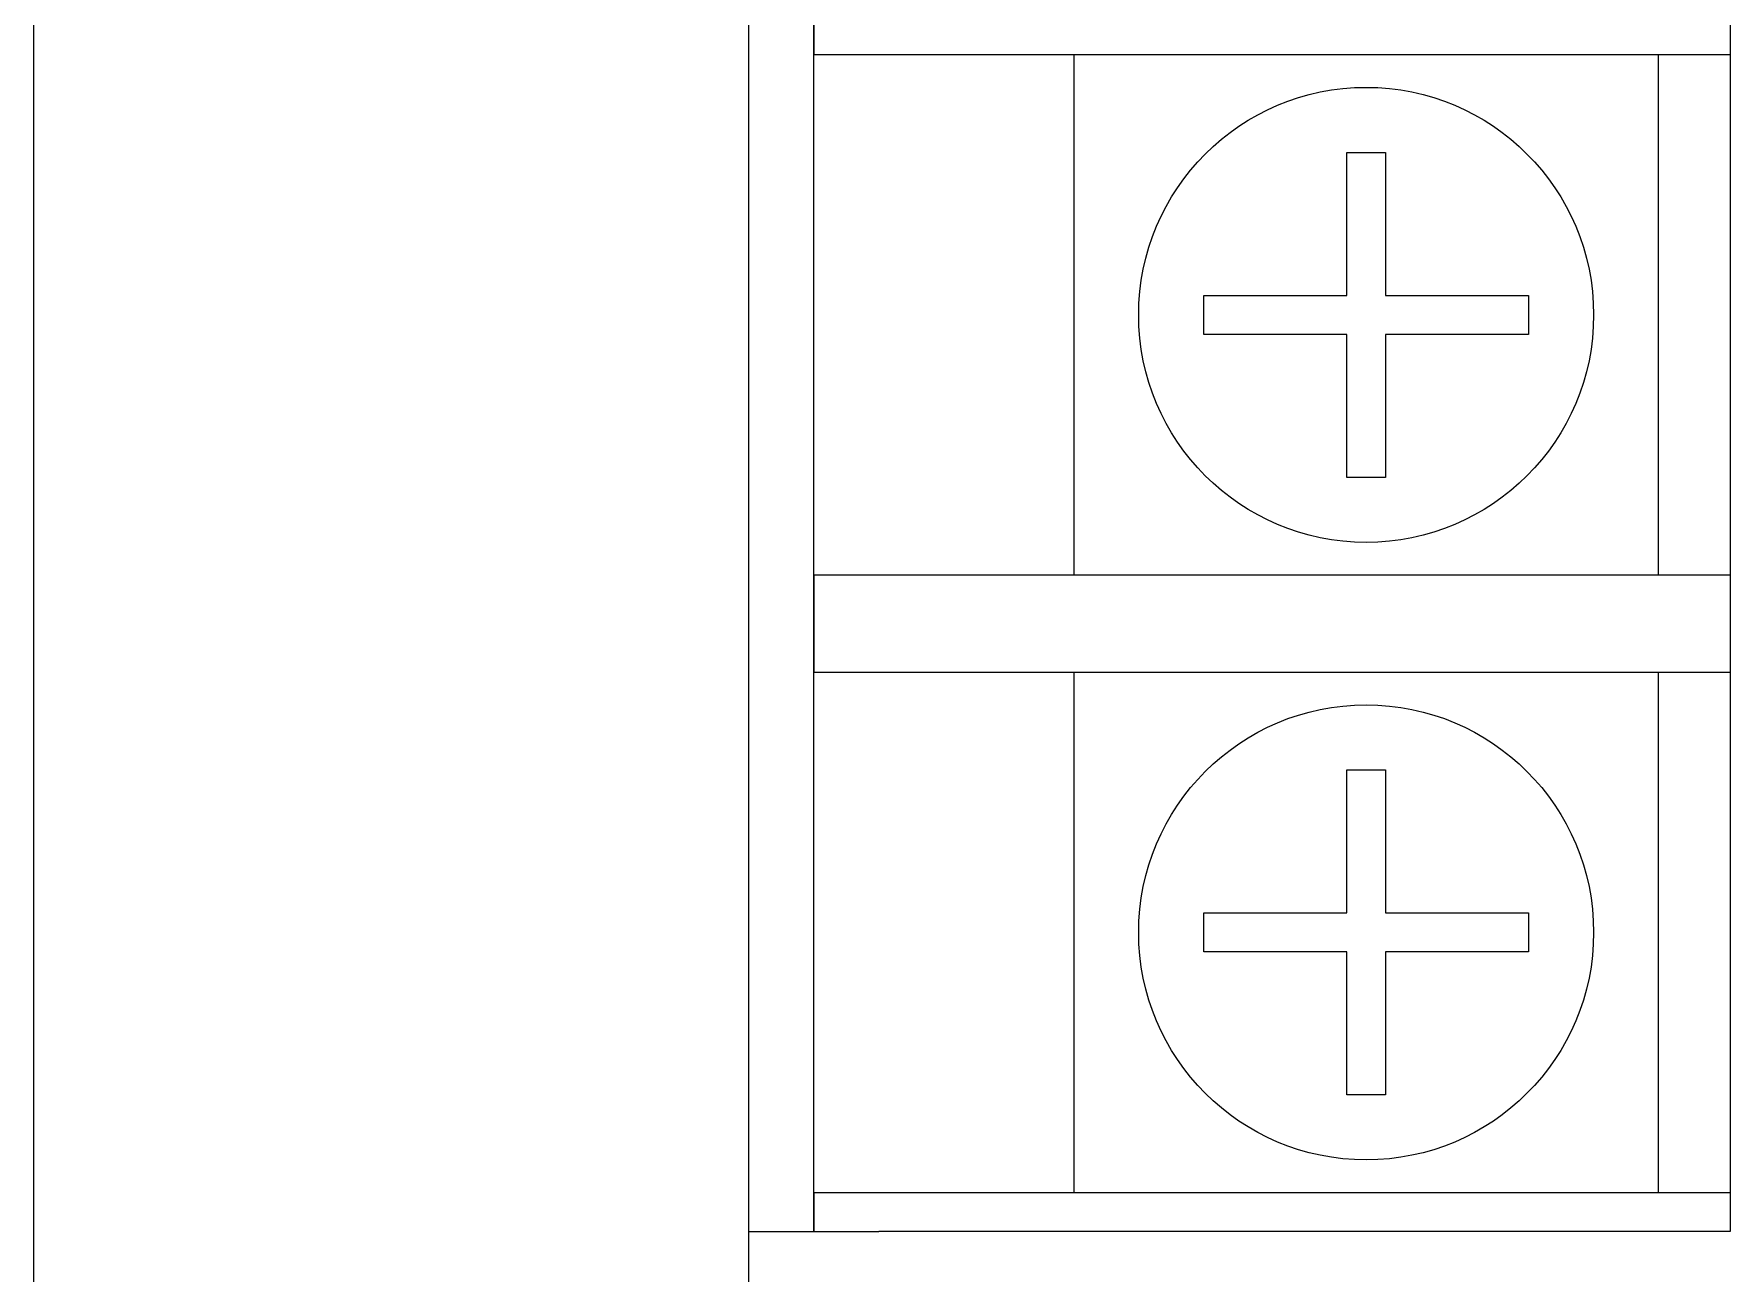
# Model space of a CAD drawing. Header units: millimetres. Extents: x 30232679 to 30326002, y -948068 to -920528.
# Drawn here: x 30313999.8 to 30314462.8, y -925425.3 to -925087.1 of the extents above; entities that cross this region are included whole.
import ezdxf

# ---------------------------------------------------------------- set-up
doc = ezdxf.new("R2010")
doc.units = ezdxf.units.MM
doc.header["$LTSCALE"] = 600
doc.header["$MEASUREMENT"] = 0
doc.layers.add('PARKING', color=7, linetype='CONTINUOUS')

msp = doc.modelspace()

# ---------------------------------------------------------------- linework, layer by layer
at = {"layer": 'PARKING', "linetype": 'Continuous'}
for p, q in [((30313999.77, -926246.06, 14196.36), (30313999.77, -924099.3, 14196.36)), ((30314194.93, -925413.97, 14196.36), (30314194.93, -924913.65, 14196.36)), ((30314212.67, -925413.97, 14196.36), (30314212.67, -924913.65, 14196.36)), ((30314462.83, -924913.65, 14196.36), (30314462.83, -925413.97, 14196.36)), ((30314212.67, -925066.23, 14196.36), (30314212.67, -925092.84, 14196.36)), ((30314248.16, -925092.84, 14196.36), (30314212.67, -925092.84, 14196.36)), ((30314212.67, -925234.78, 14196.36), (30314212.67, -925092.84, 14196.36)), ((30314462.83, -925092.84, 14196.36), (30314248.16, -925092.84, 14196.36)), ((30314283.64, -925092.84, 14196.36), (30314283.64, -925234.78, 14196.36)), ((30314443.32, -925234.78, 14196.36), (30314443.32, -925092.84, 14196.36)), ((30314358.16, -925119.45, 14196.36), (30314358.38, -925119.45, 14196.36)), ((30314358.16, -925120.75, 14196.36), (30314358.16, -925119.45, 14196.36)), ((30314358.16, -925122.09, 14196.36), (30314358.16, -925120.75, 14196.36)), ((30314358.38, -925119.45, 14196.36), (30314358.6, -925119.45, 14196.36)), ((30314358.6, -925119.45, 14196.36), (30314358.82, -925119.45, 14196.36)), ((30314358.82, -925119.45, 14196.36), (30314359.04, -925119.45, 14196.36)), ((30314359.04, -925119.45, 14196.36), (30314359.27, -925119.45, 14196.36)), ((30314359.27, -925119.45, 14196.36), (30314359.49, -925119.45, 14196.36)), ((30314359.49, -925119.45, 14196.36), (30314359.71, -925119.45, 14196.36)), ((30314359.71, -925119.45, 14196.36), (30314359.93, -925119.45, 14196.36)), ((30314359.93, -925119.45, 14196.36), (30314360.15, -925119.45, 14196.36)), ((30314360.15, -925119.45, 14196.36), (30314360.37, -925119.45, 14196.36)), ((30314360.37, -925119.45, 14196.36), (30314360.6, -925119.45, 14196.36)), ((30314360.6, -925119.45, 14196.36), (30314360.82, -925119.45, 14196.36)), ((30314360.82, -925119.45, 14196.36), (30314361.04, -925119.45, 14196.36)), ((30314361.04, -925119.45, 14196.36), (30314361.26, -925119.45, 14196.36)), ((30314361.26, -925119.45, 14196.36), (30314361.48, -925119.45, 14196.36)), ((30314361.48, -925119.45, 14196.36), (30314361.7, -925119.45, 14196.36)), ((30314361.7, -925119.45, 14196.36), (30314361.93, -925119.45, 14196.36)), ((30314361.93, -925119.45, 14196.36), (30314362.15, -925119.45, 14196.36)), ((30314362.15, -925119.45, 14196.36), (30314362.37, -925119.45, 14196.36)), ((30314362.37, -925119.45, 14196.36), (30314362.59, -925119.45, 14196.36)), ((30314362.59, -925119.45, 14196.36), (30314362.81, -925119.45, 14196.36)), ((30314362.81, -925119.45, 14196.36), (30314363.04, -925119.45, 14196.36)), ((30314363.04, -925119.45, 14196.36), (30314363.26, -925119.45, 14196.36)), ((30314363.26, -925119.45, 14196.36), (30314363.48, -925119.45, 14196.36)), ((30314363.48, -925119.45, 14196.36), (30314363.7, -925119.45, 14196.36)), ((30314363.7, -925119.45, 14196.36), (30314363.92, -925119.45, 14196.36)), ((30314363.92, -925119.45, 14196.36), (30314364.14, -925119.45, 14196.36)), ((30314364.14, -925119.45, 14196.36), (30314364.37, -925119.45, 14196.36)), ((30314364.37, -925119.45, 14196.36), (30314364.59, -925119.45, 14196.36)), ((30314364.59, -925119.45, 14196.36), (30314364.81, -925119.45, 14196.36)), ((30314364.81, -925119.45, 14196.36), (30314365.03, -925119.45, 14196.36)), ((30314365.03, -925119.45, 14196.36), (30314365.25, -925119.45, 14196.36)), ((30314365.25, -925119.45, 14196.36), (30314365.48, -925119.45, 14196.36)), ((30314365.48, -925119.45, 14196.36), (30314365.7, -925119.45, 14196.36)), ((30314365.7, -925119.45, 14196.36), (30314365.92, -925119.45, 14196.36)), ((30314365.92, -925119.45, 14196.36), (30314366.14, -925119.45, 14196.36)), ((30314366.14, -925119.45, 14196.36), (30314366.36, -925119.45, 14196.36)), ((30314366.36, -925119.45, 14196.36), (30314366.58, -925119.45, 14196.36)), ((30314366.58, -925119.45, 14196.36), (30314366.81, -925119.45, 14196.36)), ((30314366.81, -925119.45, 14196.36), (30314367.03, -925119.45, 14196.36)), ((30314367.03, -925119.45, 14196.36), (30314367.25, -925119.45, 14196.36)), ((30314367.25, -925119.45, 14196.36), (30314367.47, -925119.45, 14196.36)), ((30314367.47, -925119.45, 14196.36), (30314367.69, -925119.45, 14196.36)), ((30314367.69, -925119.45, 14196.36), (30314367.92, -925119.45, 14196.36)), ((30314367.92, -925119.45, 14196.36), (30314368.14, -925119.45, 14196.36)), ((30314368.14, -925119.45, 14196.36), (30314368.36, -925119.45, 14196.36)), ((30314368.36, -925119.45, 14196.36), (30314368.58, -925119.45, 14196.36)), ((30314368.58, -925119.45, 14196.36), (30314368.8, -925119.45, 14196.36)), ((30314368.8, -925119.45, 14196.36), (30314368.8, -925120.81, 14196.36)), ((30314368.8, -925120.81, 14196.36), (30314368.8, -925122.2, 14196.36)), ((30314358.16, -925123.47, 14196.36), (30314358.16, -925122.09, 14196.36)), ((30314358.16, -925124.88, 14196.36), (30314358.16, -925123.47, 14196.36)), ((30314358.16, -925126.33, 14196.36), (30314358.16, -925124.88, 14196.36)), ((30314368.8, -925122.2, 14196.36), (30314368.8, -925123.63, 14196.36)), ((30314368.8, -925123.63, 14196.36), (30314368.8, -925125.1, 14196.36)), ((30314368.8, -925125.1, 14196.36), (30314368.8, -925126.61, 14196.36)), ((30314358.16, -925127.81, 14196.36), (30314358.16, -925126.33, 14196.36)), ((30314358.16, -925129.32, 14196.36), (30314358.16, -925127.81, 14196.36)), ((30314358.16, -925130.85, 14196.36), (30314358.16, -925129.32, 14196.36)), ((30314368.8, -925126.61, 14196.36), (30314368.8, -925128.16, 14196.36)), ((30314368.8, -925128.16, 14196.36), (30314368.8, -925129.74, 14196.36)), ((30314368.8, -925129.74, 14196.36), (30314368.8, -925131.36, 14196.36)), ((30314358.16, -925132.42, 14196.36), (30314358.16, -925130.85, 14196.36)), ((30314358.16, -925134.01, 14196.36), (30314358.16, -925132.42, 14196.36)), ((30314358.16, -925135.63, 14196.36), (30314358.16, -925134.01, 14196.36)), ((30314368.8, -925131.36, 14196.36), (30314368.8, -925133.01, 14196.36)), ((30314368.8, -925133.01, 14196.36), (30314368.8, -925134.67, 14196.36)), ((30314368.8, -925134.67, 14196.36), (30314368.8, -925136.35, 14196.36)), ((30314358.16, -925137.27, 14196.36), (30314358.16, -925135.63, 14196.36)), ((30314358.16, -925138.94, 14196.36), (30314358.16, -925137.27, 14196.36)), ((30314358.16, -925140.63, 14196.36), (30314358.16, -925138.94, 14196.36)), ((30314368.8, -925136.35, 14196.36), (30314368.8, -925138.03, 14196.36)), ((30314368.8, -925138.03, 14196.36), (30314368.8, -925139.72, 14196.36)), ((30314358.16, -925142.35, 14196.36), (30314358.16, -925140.63, 14196.36)), ((30314358.16, -925144.08, 14196.36), (30314358.16, -925142.35, 14196.36)), ((30314358.16, -925145.84, 14196.36), (30314358.16, -925144.08, 14196.36)), ((30314368.8, -925139.72, 14196.36), (30314368.8, -925141.42, 14196.36)), ((30314368.8, -925141.42, 14196.36), (30314368.8, -925143.12, 14196.36)), ((30314368.8, -925143.12, 14196.36), (30314368.8, -925144.82, 14196.36)), ((30314358.16, -925147.61, 14196.36), (30314358.16, -925145.84, 14196.36)), ((30314358.16, -925149.41, 14196.36), (30314358.16, -925147.61, 14196.36)), ((30314368.8, -925144.82, 14196.36), (30314368.8, -925146.52, 14196.36)), ((30314368.8, -925146.52, 14196.36), (30314368.8, -925148.22, 14196.36)), ((30314368.8, -925148.22, 14196.36), (30314368.8, -925149.93, 14196.36)), ((30314358.16, -925151.22, 14196.36), (30314358.16, -925149.41, 14196.36)), ((30314358.16, -925153.03, 14196.36), (30314358.16, -925151.22, 14196.36)), ((30314358.16, -925154.85, 14196.36), (30314358.16, -925153.03, 14196.36)), ((30314368.8, -925149.93, 14196.36), (30314368.8, -925151.64, 14196.36)), ((30314368.8, -925151.64, 14196.36), (30314368.8, -925153.35, 14196.36)), ((30314368.8, -925153.35, 14196.36), (30314368.8, -925155.06, 14196.36)), ((30314358.16, -925156.67, 14196.36), (30314358.16, -925154.85, 14196.36)), ((30314358.16, -925158.49, 14196.36), (30314358.16, -925156.67, 14196.36)), ((30314368.8, -925155.06, 14196.36), (30314368.8, -925156.77, 14196.36)), ((30314368.8, -925156.77, 14196.36), (30314368.8, -925158.49, 14196.36)), ((30314319.12, -925158.49, 14196.36), (30314320.48, -925158.49, 14196.36)), ((30314319.12, -925158.93, 14196.36), (30314319.12, -925158.49, 14196.36)), ((30314319.12, -925159.37, 14196.36), (30314319.12, -925158.93, 14196.36)), ((30314319.12, -925159.82, 14196.36), (30314319.12, -925159.37, 14196.36)), ((30314319.12, -925160.26, 14196.36), (30314319.12, -925159.82, 14196.36)), ((30314319.12, -925160.7, 14196.36), (30314319.12, -925160.26, 14196.36)), ((30314319.12, -925161.15, 14196.36), (30314319.12, -925160.7, 14196.36)), ((30314319.12, -925161.59, 14196.36), (30314319.12, -925161.15, 14196.36)), ((30314319.12, -925162.03, 14196.36), (30314319.12, -925161.59, 14196.36)), ((30314319.12, -925162.48, 14196.36), (30314319.12, -925162.03, 14196.36)), ((30314319.12, -925162.92, 14196.36), (30314319.12, -925162.48, 14196.36)), ((30314320.48, -925158.49, 14196.36), (30314321.87, -925158.49, 14196.36)), ((30314321.87, -925158.49, 14196.36), (30314323.3, -925158.49, 14196.36)), ((30314323.3, -925158.49, 14196.36), (30314324.77, -925158.49, 14196.36)), ((30314324.77, -925158.49, 14196.36), (30314326.28, -925158.49, 14196.36)), ((30314326.28, -925158.49, 14196.36), (30314327.83, -925158.49, 14196.36)), ((30314327.83, -925158.49, 14196.36), (30314329.41, -925158.49, 14196.36)), ((30314329.41, -925158.49, 14196.36), (30314331.03, -925158.49, 14196.36)), ((30314331.03, -925158.49, 14196.36), (30314332.68, -925158.49, 14196.36)), ((30314332.68, -925158.49, 14196.36), (30314334.34, -925158.49, 14196.36)), ((30314334.34, -925158.49, 14196.36), (30314336.02, -925158.49, 14196.36)), ((30314336.02, -925158.49, 14196.36), (30314337.7, -925158.49, 14196.36)), ((30314337.7, -925158.49, 14196.36), (30314339.39, -925158.49, 14196.36)), ((30314339.39, -925158.49, 14196.36), (30314341.09, -925158.49, 14196.36)), ((30314341.09, -925158.49, 14196.36), (30314342.79, -925158.49, 14196.36)), ((30314342.79, -925158.49, 14196.36), (30314344.49, -925158.49, 14196.36)), ((30314344.49, -925158.49, 14196.36), (30314346.19, -925158.49, 14196.36)), ((30314346.19, -925158.49, 14196.36), (30314347.89, -925158.49, 14196.36)), ((30314347.89, -925158.49, 14196.36), (30314349.6, -925158.49, 14196.36)), ((30314349.6, -925158.49, 14196.36), (30314351.31, -925158.49, 14196.36)), ((30314351.31, -925158.49, 14196.36), (30314353.02, -925158.49, 14196.36)), ((30314353.02, -925158.49, 14196.36), (30314354.73, -925158.49, 14196.36)), ((30314354.73, -925158.49, 14196.36), (30314356.44, -925158.49, 14196.36)), ((30314356.44, -925158.49, 14196.36), (30314358.16, -925158.49, 14196.36)), ((30314368.8, -925158.49, 14196.36), (30314370.62, -925158.49, 14196.36)), ((30314370.62, -925158.49, 14196.36), (30314372.44, -925158.49, 14196.36)), ((30314372.44, -925158.49, 14196.36), (30314374.25, -925158.49, 14196.36)), ((30314374.25, -925158.49, 14196.36), (30314376.07, -925158.49, 14196.36)), ((30314376.07, -925158.49, 14196.36), (30314377.88, -925158.49, 14196.36)), ((30314377.88, -925158.49, 14196.36), (30314379.67, -925158.49, 14196.36)), ((30314379.67, -925158.49, 14196.36), (30314381.45, -925158.49, 14196.36)), ((30314381.45, -925158.49, 14196.36), (30314383.2, -925158.49, 14196.36)), ((30314383.2, -925158.49, 14196.36), (30314384.94, -925158.49, 14196.36)), ((30314384.94, -925158.49, 14196.36), (30314386.65, -925158.49, 14196.36)), ((30314386.65, -925158.49, 14196.36), (30314388.35, -925158.49, 14196.36)), ((30314388.35, -925158.49, 14196.36), (30314390.01, -925158.49, 14196.36)), ((30314390.01, -925158.49, 14196.36), (30314391.66, -925158.49, 14196.36)), ((30314391.66, -925158.49, 14196.36), (30314393.28, -925158.49, 14196.36)), ((30314393.28, -925158.49, 14196.36), (30314394.87, -925158.49, 14196.36)), ((30314394.87, -925158.49, 14196.36), (30314396.43, -925158.49, 14196.36)), ((30314396.43, -925158.49, 14196.36), (30314397.97, -925158.49, 14196.36)), ((30314397.97, -925158.49, 14196.36), (30314399.48, -925158.49, 14196.36)), ((30314399.48, -925158.49, 14196.36), (30314400.96, -925158.49, 14196.36)), ((30314400.96, -925158.49, 14196.36), (30314402.41, -925158.49, 14196.36)), ((30314402.41, -925158.49, 14196.36), (30314403.82, -925158.49, 14196.36)), ((30314403.82, -925158.49, 14196.36), (30314405.2, -925158.49, 14196.36)), ((30314405.2, -925158.49, 14196.36), (30314406.54, -925158.49, 14196.36)), ((30314406.54, -925158.49, 14196.36), (30314407.83, -925158.49, 14196.36)), ((30314407.83, -925158.49, 14196.36), (30314407.83, -925158.93, 14196.36)), ((30314407.83, -925158.93, 14196.36), (30314407.83, -925159.37, 14196.36)), ((30314407.83, -925159.37, 14196.36), (30314407.83, -925159.82, 14196.36)), ((30314407.83, -925159.82, 14196.36), (30314407.83, -925160.26, 14196.36)), ((30314407.83, -925160.26, 14196.36), (30314407.83, -925160.7, 14196.36)), ((30314407.83, -925160.7, 14196.36), (30314407.83, -925161.15, 14196.36)), ((30314407.83, -925161.15, 14196.36), (30314407.83, -925161.59, 14196.36)), ((30314407.83, -925161.59, 14196.36), (30314407.83, -925162.03, 14196.36)), ((30314407.83, -925162.03, 14196.36), (30314407.83, -925162.48, 14196.36)), ((30314407.83, -925162.48, 14196.36), (30314407.83, -925162.92, 14196.36)), ((30314319.12, -925163.36, 14196.36), (30314319.12, -925162.92, 14196.36)), ((30314319.12, -925163.81, 14196.36), (30314319.12, -925163.36, 14196.36)), ((30314319.12, -925164.25, 14196.36), (30314319.12, -925163.81, 14196.36)), ((30314319.12, -925164.7, 14196.36), (30314319.12, -925164.25, 14196.36)), ((30314319.12, -925165.14, 14196.36), (30314319.12, -925164.7, 14196.36)), ((30314319.12, -925165.58, 14196.36), (30314319.12, -925165.14, 14196.36)), ((30314319.12, -925166.03, 14196.36), (30314319.12, -925165.58, 14196.36)), ((30314319.12, -925166.47, 14196.36), (30314319.12, -925166.03, 14196.36)), ((30314319.12, -925166.91, 14196.36), (30314319.12, -925166.47, 14196.36)), ((30314319.12, -925167.36, 14196.36), (30314319.12, -925166.91, 14196.36)), ((30314407.83, -925162.92, 14196.36), (30314407.83, -925163.36, 14196.36)), ((30314407.83, -925163.36, 14196.36), (30314407.83, -925163.81, 14196.36)), ((30314407.83, -925163.81, 14196.36), (30314407.83, -925164.25, 14196.36)), ((30314407.83, -925164.25, 14196.36), (30314407.83, -925164.7, 14196.36)), ((30314407.83, -925164.7, 14196.36), (30314407.83, -925165.14, 14196.36)), ((30314407.83, -925165.14, 14196.36), (30314407.83, -925165.58, 14196.36)), ((30314407.83, -925165.58, 14196.36), (30314407.83, -925166.03, 14196.36)), ((30314407.83, -925166.03, 14196.36), (30314407.83, -925166.47, 14196.36)), ((30314407.83, -925166.47, 14196.36), (30314407.83, -925166.91, 14196.36)), ((30314407.83, -925166.91, 14196.36), (30314407.83, -925167.36, 14196.36)), ((30314319.12, -925167.8, 14196.36), (30314319.12, -925167.36, 14196.36)), ((30314319.12, -925168.24, 14196.36), (30314319.12, -925167.8, 14196.36)), ((30314319.12, -925168.69, 14196.36), (30314319.12, -925168.24, 14196.36)), ((30314319.12, -925169.13, 14196.36), (30314319.12, -925168.69, 14196.36)), ((30314320.42, -925169.13, 14196.36), (30314319.12, -925169.13, 14196.36)), ((30314321.76, -925169.13, 14196.36), (30314320.42, -925169.13, 14196.36)), ((30314323.14, -925169.13, 14196.36), (30314321.76, -925169.13, 14196.36)), ((30314324.55, -925169.13, 14196.36), (30314323.14, -925169.13, 14196.36)), ((30314326, -925169.13, 14196.36), (30314324.55, -925169.13, 14196.36)), ((30314327.48, -925169.13, 14196.36), (30314326, -925169.13, 14196.36)), ((30314328.99, -925169.13, 14196.36), (30314327.48, -925169.13, 14196.36)), ((30314330.52, -925169.13, 14196.36), (30314328.99, -925169.13, 14196.36)), ((30314332.09, -925169.13, 14196.36), (30314330.52, -925169.13, 14196.36)), ((30314333.68, -925169.13, 14196.36), (30314332.09, -925169.13, 14196.36)), ((30314335.3, -925169.13, 14196.36), (30314333.68, -925169.13, 14196.36)), ((30314336.94, -925169.13, 14196.36), (30314335.3, -925169.13, 14196.36)), ((30314338.61, -925169.13, 14196.36), (30314336.94, -925169.13, 14196.36)), ((30314340.3, -925169.13, 14196.36), (30314338.61, -925169.13, 14196.36)), ((30314342.02, -925169.13, 14196.36), (30314340.3, -925169.13, 14196.36)), ((30314343.75, -925169.13, 14196.36), (30314342.02, -925169.13, 14196.36)), ((30314345.51, -925169.13, 14196.36), (30314343.75, -925169.13, 14196.36)), ((30314347.29, -925169.13, 14196.36), (30314345.51, -925169.13, 14196.36)), ((30314349.08, -925169.13, 14196.36), (30314347.29, -925169.13, 14196.36)), ((30314350.89, -925169.13, 14196.36), (30314349.08, -925169.13, 14196.36)), ((30314352.7, -925169.13, 14196.36), (30314350.89, -925169.13, 14196.36)), ((30314354.52, -925169.13, 14196.36), (30314352.7, -925169.13, 14196.36)), ((30314356.34, -925169.13, 14196.36), (30314354.52, -925169.13, 14196.36)), ((30314358.16, -925169.13, 14196.36), (30314356.34, -925169.13, 14196.36)), ((30314358.16, -925170.84, 14196.36), (30314358.16, -925169.13, 14196.36)), ((30314358.16, -925172.56, 14196.36), (30314358.16, -925170.84, 14196.36)), ((30314370.52, -925169.13, 14196.36), (30314368.8, -925169.13, 14196.36)), ((30314368.8, -925169.13, 14196.36), (30314368.8, -925170.95, 14196.36)), ((30314368.8, -925170.95, 14196.36), (30314368.8, -925172.77, 14196.36)), ((30314372.23, -925169.13, 14196.36), (30314370.52, -925169.13, 14196.36)), ((30314373.94, -925169.13, 14196.36), (30314372.23, -925169.13, 14196.36)), ((30314375.65, -925169.13, 14196.36), (30314373.94, -925169.13, 14196.36)), ((30314377.36, -925169.13, 14196.36), (30314375.65, -925169.13, 14196.36)), ((30314379.07, -925169.13, 14196.36), (30314377.36, -925169.13, 14196.36)), ((30314380.77, -925169.13, 14196.36), (30314379.07, -925169.13, 14196.36)), ((30314382.47, -925169.13, 14196.36), (30314380.77, -925169.13, 14196.36)), ((30314384.17, -925169.13, 14196.36), (30314382.47, -925169.13, 14196.36)), ((30314385.87, -925169.13, 14196.36), (30314384.17, -925169.13, 14196.36)), ((30314387.57, -925169.13, 14196.36), (30314385.87, -925169.13, 14196.36)), ((30314389.26, -925169.13, 14196.36), (30314387.57, -925169.13, 14196.36)), ((30314390.94, -925169.13, 14196.36), (30314389.26, -925169.13, 14196.36)), ((30314392.61, -925169.13, 14196.36), (30314390.94, -925169.13, 14196.36)), ((30314394.28, -925169.13, 14196.36), (30314392.61, -925169.13, 14196.36)), ((30314395.93, -925169.13, 14196.36), (30314394.28, -925169.13, 14196.36)), ((30314397.54, -925169.13, 14196.36), (30314395.93, -925169.13, 14196.36)), ((30314399.13, -925169.13, 14196.36), (30314397.54, -925169.13, 14196.36)), ((30314400.67, -925169.13, 14196.36), (30314399.13, -925169.13, 14196.36)), ((30314402.18, -925169.13, 14196.36), (30314400.67, -925169.13, 14196.36)), ((30314403.66, -925169.13, 14196.36), (30314402.18, -925169.13, 14196.36)), ((30314405.09, -925169.13, 14196.36), (30314403.66, -925169.13, 14196.36)), ((30314406.48, -925169.13, 14196.36), (30314405.09, -925169.13, 14196.36)), ((30314407.83, -925169.13, 14196.36), (30314406.48, -925169.13, 14196.36)), ((30314407.83, -925167.36, 14196.36), (30314407.83, -925167.8, 14196.36)), ((30314407.83, -925167.8, 14196.36), (30314407.83, -925168.24, 14196.36)), ((30314407.83, -925168.24, 14196.36), (30314407.83, -925168.69, 14196.36)), ((30314407.83, -925168.69, 14196.36), (30314407.83, -925169.13, 14196.36)), ((30314358.16, -925174.27, 14196.36), (30314358.16, -925172.56, 14196.36)), ((30314358.16, -925175.98, 14196.36), (30314358.16, -925174.27, 14196.36)), ((30314358.16, -925177.69, 14196.36), (30314358.16, -925175.98, 14196.36)), ((30314368.8, -925172.77, 14196.36), (30314368.8, -925174.58, 14196.36)), ((30314368.8, -925174.58, 14196.36), (30314368.8, -925176.4, 14196.36)), ((30314368.8, -925176.4, 14196.36), (30314368.8, -925178.21, 14196.36)), ((30314358.16, -925179.4, 14196.36), (30314358.16, -925177.69, 14196.36)), ((30314358.16, -925181.1, 14196.36), (30314358.16, -925179.4, 14196.36)), ((30314358.16, -925182.8, 14196.36), (30314358.16, -925181.1, 14196.36)), ((30314368.8, -925178.21, 14196.36), (30314368.8, -925180, 14196.36)), ((30314368.8, -925180, 14196.36), (30314368.8, -925181.78, 14196.36)), ((30314358.16, -925184.5, 14196.36), (30314358.16, -925182.8, 14196.36)), ((30314358.16, -925186.2, 14196.36), (30314358.16, -925184.5, 14196.36)), ((30314368.8, -925181.78, 14196.36), (30314368.8, -925183.53, 14196.36)), ((30314368.8, -925183.53, 14196.36), (30314368.8, -925185.27, 14196.36)), ((30314368.8, -925185.27, 14196.36), (30314368.8, -925186.98, 14196.36)), ((30314358.16, -925187.89, 14196.36), (30314358.16, -925186.2, 14196.36)), ((30314358.16, -925189.58, 14196.36), (30314358.16, -925187.89, 14196.36)), ((30314358.16, -925191.27, 14196.36), (30314358.16, -925189.58, 14196.36)), ((30314368.8, -925186.98, 14196.36), (30314368.8, -925188.67, 14196.36)), ((30314368.8, -925188.67, 14196.36), (30314368.8, -925190.34, 14196.36)), ((30314368.8, -925190.34, 14196.36), (30314368.8, -925191.99, 14196.36)), ((30314358.16, -925192.94, 14196.36), (30314358.16, -925191.27, 14196.36)), ((30314358.16, -925194.61, 14196.36), (30314358.16, -925192.94, 14196.36)), ((30314358.16, -925196.26, 14196.36), (30314358.16, -925194.61, 14196.36)), ((30314368.8, -925191.99, 14196.36), (30314368.8, -925193.61, 14196.36)), ((30314368.8, -925193.61, 14196.36), (30314368.8, -925195.2, 14196.36)), ((30314358.16, -925197.87, 14196.36), (30314358.16, -925196.26, 14196.36)), ((30314358.16, -925199.46, 14196.36), (30314358.16, -925197.87, 14196.36)), ((30314358.16, -925201, 14196.36), (30314358.16, -925199.46, 14196.36)), ((30314368.8, -925195.2, 14196.36), (30314368.8, -925196.76, 14196.36)), ((30314368.8, -925196.76, 14196.36), (30314368.8, -925198.3, 14196.36)), ((30314368.8, -925198.3, 14196.36), (30314368.8, -925199.81, 14196.36)), ((30314358.16, -925202.51, 14196.36), (30314358.16, -925201, 14196.36)), ((30314358.16, -925203.98, 14196.36), (30314358.16, -925202.51, 14196.36)), ((30314358.16, -925205.42, 14196.36), (30314358.16, -925203.98, 14196.36)), ((30314368.8, -925199.81, 14196.36), (30314368.8, -925201.29, 14196.36)), ((30314368.8, -925201.29, 14196.36), (30314368.8, -925202.74, 14196.36)), ((30314368.8, -925202.74, 14196.36), (30314368.8, -925204.15, 14196.36)), ((30314368.8, -925204.15, 14196.36), (30314368.8, -925205.53, 14196.36)), ((30314358.16, -925206.81, 14196.36), (30314358.16, -925205.42, 14196.36)), ((30314358.16, -925208.16, 14196.36), (30314358.16, -925206.81, 14196.36)), ((30314358.6, -925208.16, 14196.36), (30314358.16, -925208.16, 14196.36)), ((30314359.04, -925208.16, 14196.36), (30314358.6, -925208.16, 14196.36)), ((30314359.49, -925208.16, 14196.36), (30314359.04, -925208.16, 14196.36)), ((30314359.93, -925208.16, 14196.36), (30314359.49, -925208.16, 14196.36)), ((30314360.37, -925208.16, 14196.36), (30314359.93, -925208.16, 14196.36)), ((30314360.82, -925208.16, 14196.36), (30314360.37, -925208.16, 14196.36)), ((30314361.26, -925208.16, 14196.36), (30314360.82, -925208.16, 14196.36)), ((30314361.7, -925208.16, 14196.36), (30314361.26, -925208.16, 14196.36)), ((30314362.15, -925208.16, 14196.36), (30314361.7, -925208.16, 14196.36)), ((30314362.59, -925208.16, 14196.36), (30314362.15, -925208.16, 14196.36)), ((30314363.04, -925208.16, 14196.36), (30314362.59, -925208.16, 14196.36)), ((30314363.48, -925208.16, 14196.36), (30314363.04, -925208.16, 14196.36)), ((30314363.92, -925208.16, 14196.36), (30314363.48, -925208.16, 14196.36)), ((30314364.37, -925208.16, 14196.36), (30314363.92, -925208.16, 14196.36)), ((30314364.81, -925208.16, 14196.36), (30314364.37, -925208.16, 14196.36)), ((30314365.25, -925208.16, 14196.36), (30314364.81, -925208.16, 14196.36)), ((30314365.7, -925208.16, 14196.36), (30314365.25, -925208.16, 14196.36)), ((30314366.14, -925208.16, 14196.36), (30314365.7, -925208.16, 14196.36)), ((30314366.58, -925208.16, 14196.36), (30314366.14, -925208.16, 14196.36)), ((30314367.03, -925208.16, 14196.36), (30314366.58, -925208.16, 14196.36)), ((30314367.47, -925208.16, 14196.36), (30314367.03, -925208.16, 14196.36)), ((30314367.92, -925208.16, 14196.36), (30314367.47, -925208.16, 14196.36)), ((30314368.36, -925208.16, 14196.36), (30314367.92, -925208.16, 14196.36)), ((30314368.8, -925208.16, 14196.36), (30314368.36, -925208.16, 14196.36)), ((30314368.8, -925205.53, 14196.36), (30314368.8, -925206.86, 14196.36)), ((30314368.8, -925206.86, 14196.36), (30314368.8, -925208.16, 14196.36)), ((30314212.67, -925234.78, 14196.36), (30314248.16, -925234.78, 14196.36)), ((30314212.67, -925234.78, 14196.36), (30314212.67, -925261.39, 14196.36)), ((30314248.16, -925234.78, 14196.36), (30314462.83, -925234.78, 14196.36)), ((30314248.16, -925261.39, 14196.36), (30314212.67, -925261.39, 14196.36)), ((30314212.67, -925403.32, 14196.36), (30314212.67, -925261.39, 14196.36)), ((30314462.83, -925261.39, 14196.36), (30314248.16, -925261.39, 14196.36)), ((30314283.64, -925261.39, 14196.36), (30314283.64, -925403.32, 14196.36)), ((30314443.32, -925403.32, 14196.36), (30314443.32, -925261.39, 14196.36)), ((30314358.16, -925288, 14196.36), (30314358.38, -925288, 14196.36)), ((30314358.16, -925289.3, 14196.36), (30314358.16, -925288, 14196.36)), ((30314358.16, -925290.64, 14196.36), (30314358.16, -925289.3, 14196.36)), ((30314358.16, -925292.01, 14196.36), (30314358.16, -925290.64, 14196.36)), ((30314358.16, -925293.43, 14196.36), (30314358.16, -925292.01, 14196.36)), ((30314358.38, -925288, 14196.36), (30314358.6, -925288, 14196.36)), ((30314358.6, -925288, 14196.36), (30314358.82, -925288, 14196.36)), ((30314358.82, -925288, 14196.36), (30314359.04, -925288, 14196.36)), ((30314359.04, -925288, 14196.36), (30314359.27, -925288, 14196.36)), ((30314359.27, -925288, 14196.36), (30314359.49, -925288, 14196.36)), ((30314359.49, -925288, 14196.36), (30314359.71, -925288, 14196.36)), ((30314359.71, -925288, 14196.36), (30314359.93, -925288, 14196.36)), ((30314359.93, -925288, 14196.36), (30314360.15, -925288, 14196.36)), ((30314360.15, -925288, 14196.36), (30314360.37, -925288, 14196.36)), ((30314360.37, -925288, 14196.36), (30314360.6, -925288, 14196.36)), ((30314360.6, -925288, 14196.36), (30314360.82, -925288, 14196.36)), ((30314360.82, -925288, 14196.36), (30314361.04, -925288, 14196.36)), ((30314361.04, -925288, 14196.36), (30314361.26, -925288, 14196.36)), ((30314361.26, -925288, 14196.36), (30314361.48, -925288, 14196.36)), ((30314361.48, -925288, 14196.36), (30314361.7, -925288, 14196.36)), ((30314361.7, -925288, 14196.36), (30314361.93, -925288, 14196.36)), ((30314361.93, -925288, 14196.36), (30314362.15, -925288, 14196.36)), ((30314362.15, -925288, 14196.36), (30314362.37, -925288, 14196.36)), ((30314362.37, -925288, 14196.36), (30314362.59, -925288, 14196.36)), ((30314362.59, -925288, 14196.36), (30314362.81, -925288, 14196.36)), ((30314362.81, -925288, 14196.36), (30314363.04, -925288, 14196.36)), ((30314363.04, -925288, 14196.36), (30314363.26, -925288, 14196.36)), ((30314363.26, -925288, 14196.36), (30314363.48, -925288, 14196.36)), ((30314363.48, -925288, 14196.36), (30314363.7, -925288, 14196.36)), ((30314363.7, -925288, 14196.36), (30314363.92, -925288, 14196.36)), ((30314363.92, -925288, 14196.36), (30314364.14, -925288, 14196.36)), ((30314364.14, -925288, 14196.36), (30314364.37, -925288, 14196.36)), ((30314364.37, -925288, 14196.36), (30314364.59, -925288, 14196.36)), ((30314364.59, -925288, 14196.36), (30314364.81, -925288, 14196.36)), ((30314364.81, -925288, 14196.36), (30314365.03, -925288, 14196.36)), ((30314365.03, -925288, 14196.36), (30314365.25, -925288, 14196.36)), ((30314365.25, -925288, 14196.36), (30314365.48, -925288, 14196.36)), ((30314365.48, -925288, 14196.36), (30314365.7, -925288, 14196.36)), ((30314365.7, -925288, 14196.36), (30314365.92, -925288, 14196.36)), ((30314365.92, -925288, 14196.36), (30314366.14, -925288, 14196.36)), ((30314366.14, -925288, 14196.36), (30314366.36, -925288, 14196.36)), ((30314366.36, -925288, 14196.36), (30314366.58, -925288, 14196.36)), ((30314366.58, -925288, 14196.36), (30314366.81, -925288, 14196.36)), ((30314366.81, -925288, 14196.36), (30314367.03, -925288, 14196.36)), ((30314367.03, -925288, 14196.36), (30314367.25, -925288, 14196.36)), ((30314367.25, -925288, 14196.36), (30314367.47, -925288, 14196.36)), ((30314367.47, -925288, 14196.36), (30314367.69, -925288, 14196.36)), ((30314367.69, -925288, 14196.36), (30314367.92, -925288, 14196.36)), ((30314367.92, -925288, 14196.36), (30314368.14, -925288, 14196.36)), ((30314368.14, -925288, 14196.36), (30314368.36, -925288, 14196.36)), ((30314368.36, -925288, 14196.36), (30314368.58, -925288, 14196.36)), ((30314368.58, -925288, 14196.36), (30314368.8, -925288, 14196.36)), ((30314368.8, -925288, 14196.36), (30314368.8, -925289.35, 14196.36)), ((30314368.8, -925289.35, 14196.36), (30314368.8, -925290.75, 14196.36)), ((30314368.8, -925290.75, 14196.36), (30314368.8, -925292.18, 14196.36)), ((30314368.8, -925292.18, 14196.36), (30314368.8, -925293.65, 14196.36)), ((30314358.16, -925294.88, 14196.36), (30314358.16, -925293.43, 14196.36)), ((30314358.16, -925296.35, 14196.36), (30314358.16, -925294.88, 14196.36)), ((30314358.16, -925297.86, 14196.36), (30314358.16, -925296.35, 14196.36)), ((30314368.8, -925293.65, 14196.36), (30314368.8, -925295.16, 14196.36)), ((30314368.8, -925295.16, 14196.36), (30314368.8, -925296.71, 14196.36)), ((30314368.8, -925296.71, 14196.36), (30314368.8, -925298.29, 14196.36)), ((30314358.16, -925299.4, 14196.36), (30314358.16, -925297.86, 14196.36)), ((30314358.16, -925300.97, 14196.36), (30314358.16, -925299.4, 14196.36)), ((30314358.16, -925302.56, 14196.36), (30314358.16, -925300.97, 14196.36)), ((30314368.8, -925298.29, 14196.36), (30314368.8, -925299.91, 14196.36)), ((30314368.8, -925299.91, 14196.36), (30314368.8, -925301.56, 14196.36)), ((30314368.8, -925301.56, 14196.36), (30314368.8, -925303.22, 14196.36)), ((30314358.16, -925304.18, 14196.36), (30314358.16, -925302.56, 14196.36)), ((30314358.16, -925305.82, 14196.36), (30314358.16, -925304.18, 14196.36)), ((30314358.16, -925307.49, 14196.36), (30314358.16, -925305.82, 14196.36)), ((30314368.8, -925303.22, 14196.36), (30314368.8, -925304.9, 14196.36)), ((30314368.8, -925304.9, 14196.36), (30314368.8, -925306.58, 14196.36)), ((30314358.16, -925309.18, 14196.36), (30314358.16, -925307.49, 14196.36)), ((30314358.16, -925310.89, 14196.36), (30314358.16, -925309.18, 14196.36)), ((30314368.8, -925306.58, 14196.36), (30314368.8, -925308.27, 14196.36)), ((30314368.8, -925308.27, 14196.36), (30314368.8, -925309.96, 14196.36)), ((30314368.8, -925309.96, 14196.36), (30314368.8, -925311.66, 14196.36)), ((30314358.16, -925312.63, 14196.36), (30314358.16, -925310.89, 14196.36)), ((30314358.16, -925314.39, 14196.36), (30314358.16, -925312.63, 14196.36)), ((30314358.16, -925316.16, 14196.36), (30314358.16, -925314.39, 14196.36)), ((30314368.8, -925311.66, 14196.36), (30314368.8, -925313.36, 14196.36)), ((30314368.8, -925313.36, 14196.36), (30314368.8, -925315.06, 14196.36)), ((30314368.8, -925315.06, 14196.36), (30314368.8, -925316.77, 14196.36)), ((30314358.16, -925317.96, 14196.36), (30314358.16, -925316.16, 14196.36)), ((30314358.16, -925319.77, 14196.36), (30314358.16, -925317.96, 14196.36)), ((30314358.16, -925321.58, 14196.36), (30314358.16, -925319.77, 14196.36)), ((30314368.8, -925316.77, 14196.36), (30314368.8, -925318.47, 14196.36)), ((30314368.8, -925318.47, 14196.36), (30314368.8, -925320.18, 14196.36)), ((30314358.16, -925323.4, 14196.36), (30314358.16, -925321.58, 14196.36)), ((30314358.16, -925325.21, 14196.36), (30314358.16, -925323.4, 14196.36)), ((30314368.8, -925320.18, 14196.36), (30314368.8, -925321.89, 14196.36)), ((30314368.8, -925321.89, 14196.36), (30314368.8, -925323.61, 14196.36)), ((30314368.8, -925323.61, 14196.36), (30314368.8, -925325.32, 14196.36)), ((30314319.12, -925327.03, 14196.36), (30314320.48, -925327.03, 14196.36)), ((30314319.12, -925327.48, 14196.36), (30314319.12, -925327.03, 14196.36)), ((30314319.12, -925327.92, 14196.36), (30314319.12, -925327.48, 14196.36)), ((30314319.12, -925328.36, 14196.36), (30314319.12, -925327.92, 14196.36)), ((30314319.12, -925328.81, 14196.36), (30314319.12, -925328.36, 14196.36)), ((30314319.12, -925329.25, 14196.36), (30314319.12, -925328.81, 14196.36)), ((30314319.12, -925329.69, 14196.36), (30314319.12, -925329.25, 14196.36)), ((30314320.48, -925327.03, 14196.36), (30314321.87, -925327.03, 14196.36)), ((30314321.87, -925327.03, 14196.36), (30314323.3, -925327.03, 14196.36)), ((30314323.3, -925327.03, 14196.36), (30314324.77, -925327.03, 14196.36)), ((30314324.77, -925327.03, 14196.36), (30314326.28, -925327.03, 14196.36)), ((30314326.28, -925327.03, 14196.36), (30314327.83, -925327.03, 14196.36)), ((30314327.83, -925327.03, 14196.36), (30314329.41, -925327.03, 14196.36)), ((30314329.41, -925327.03, 14196.36), (30314331.03, -925327.03, 14196.36)), ((30314331.03, -925327.03, 14196.36), (30314332.68, -925327.03, 14196.36)), ((30314332.68, -925327.03, 14196.36), (30314334.34, -925327.03, 14196.36)), ((30314334.34, -925327.03, 14196.36), (30314336.02, -925327.03, 14196.36)), ((30314336.02, -925327.03, 14196.36), (30314337.7, -925327.03, 14196.36)), ((30314337.7, -925327.03, 14196.36), (30314339.39, -925327.03, 14196.36)), ((30314339.39, -925327.03, 14196.36), (30314341.09, -925327.03, 14196.36)), ((30314341.09, -925327.03, 14196.36), (30314342.79, -925327.03, 14196.36)), ((30314342.79, -925327.03, 14196.36), (30314344.49, -925327.03, 14196.36)), ((30314344.49, -925327.03, 14196.36), (30314346.19, -925327.03, 14196.36)), ((30314346.19, -925327.03, 14196.36), (30314347.89, -925327.03, 14196.36)), ((30314347.89, -925327.03, 14196.36), (30314349.6, -925327.03, 14196.36)), ((30314349.6, -925327.03, 14196.36), (30314351.31, -925327.03, 14196.36)), ((30314351.31, -925327.03, 14196.36), (30314353.02, -925327.03, 14196.36)), ((30314353.02, -925327.03, 14196.36), (30314354.73, -925327.03, 14196.36)), ((30314354.73, -925327.03, 14196.36), (30314356.44, -925327.03, 14196.36)), ((30314356.44, -925327.03, 14196.36), (30314358.16, -925327.03, 14196.36)), ((30314358.16, -925327.03, 14196.36), (30314358.16, -925325.21, 14196.36)), ((30314368.8, -925325.32, 14196.36), (30314368.8, -925327.03, 14196.36)), ((30314368.8, -925327.03, 14196.36), (30314370.62, -925327.03, 14196.36)), ((30314370.62, -925327.03, 14196.36), (30314372.44, -925327.03, 14196.36)), ((30314372.44, -925327.03, 14196.36), (30314374.25, -925327.03, 14196.36)), ((30314374.25, -925327.03, 14196.36), (30314376.07, -925327.03, 14196.36)), ((30314376.07, -925327.03, 14196.36), (30314377.88, -925327.03, 14196.36)), ((30314377.88, -925327.03, 14196.36), (30314379.67, -925327.03, 14196.36)), ((30314379.67, -925327.03, 14196.36), (30314381.45, -925327.03, 14196.36)), ((30314381.45, -925327.03, 14196.36), (30314383.2, -925327.03, 14196.36)), ((30314383.2, -925327.03, 14196.36), (30314384.94, -925327.03, 14196.36)), ((30314384.94, -925327.03, 14196.36), (30314386.65, -925327.03, 14196.36)), ((30314386.65, -925327.03, 14196.36), (30314388.35, -925327.03, 14196.36)), ((30314388.35, -925327.03, 14196.36), (30314390.01, -925327.03, 14196.36)), ((30314390.01, -925327.03, 14196.36), (30314391.66, -925327.03, 14196.36)), ((30314391.66, -925327.03, 14196.36), (30314393.28, -925327.03, 14196.36)), ((30314393.28, -925327.03, 14196.36), (30314394.87, -925327.03, 14196.36)), ((30314394.87, -925327.03, 14196.36), (30314396.43, -925327.03, 14196.36)), ((30314396.43, -925327.03, 14196.36), (30314397.97, -925327.03, 14196.36)), ((30314397.97, -925327.03, 14196.36), (30314399.48, -925327.03, 14196.36)), ((30314399.48, -925327.03, 14196.36), (30314400.96, -925327.03, 14196.36)), ((30314400.96, -925327.03, 14196.36), (30314402.41, -925327.03, 14196.36)), ((30314402.41, -925327.03, 14196.36), (30314403.82, -925327.03, 14196.36)), ((30314403.82, -925327.03, 14196.36), (30314405.2, -925327.03, 14196.36)), ((30314405.2, -925327.03, 14196.36), (30314406.54, -925327.03, 14196.36)), ((30314406.54, -925327.03, 14196.36), (30314407.83, -925327.03, 14196.36)), ((30314407.83, -925327.03, 14196.36), (30314407.83, -925327.48, 14196.36)), ((30314407.83, -925327.48, 14196.36), (30314407.83, -925327.92, 14196.36)), ((30314407.83, -925327.92, 14196.36), (30314407.83, -925328.36, 14196.36)), ((30314407.83, -925328.36, 14196.36), (30314407.83, -925328.81, 14196.36)), ((30314407.83, -925328.81, 14196.36), (30314407.83, -925329.25, 14196.36)), ((30314407.83, -925329.25, 14196.36), (30314407.83, -925329.69, 14196.36)), ((30314319.12, -925330.14, 14196.36), (30314319.12, -925329.69, 14196.36)), ((30314319.12, -925330.58, 14196.36), (30314319.12, -925330.14, 14196.36)), ((30314319.12, -925331.02, 14196.36), (30314319.12, -925330.58, 14196.36)), ((30314319.12, -925331.47, 14196.36), (30314319.12, -925331.02, 14196.36)), ((30314319.12, -925331.91, 14196.36), (30314319.12, -925331.47, 14196.36)), ((30314319.12, -925332.35, 14196.36), (30314319.12, -925331.91, 14196.36)), ((30314319.12, -925332.8, 14196.36), (30314319.12, -925332.35, 14196.36)), ((30314319.12, -925333.24, 14196.36), (30314319.12, -925332.8, 14196.36)), ((30314319.12, -925333.69, 14196.36), (30314319.12, -925333.24, 14196.36)), ((30314319.12, -925334.13, 14196.36), (30314319.12, -925333.69, 14196.36)), ((30314407.83, -925329.69, 14196.36), (30314407.83, -925330.14, 14196.36)), ((30314407.83, -925330.14, 14196.36), (30314407.83, -925330.58, 14196.36)), ((30314407.83, -925330.58, 14196.36), (30314407.83, -925331.02, 14196.36)), ((30314407.83, -925331.02, 14196.36), (30314407.83, -925331.47, 14196.36)), ((30314407.83, -925331.47, 14196.36), (30314407.83, -925331.91, 14196.36)), ((30314407.83, -925331.91, 14196.36), (30314407.83, -925332.35, 14196.36)), ((30314407.83, -925332.35, 14196.36), (30314407.83, -925332.8, 14196.36)), ((30314407.83, -925332.8, 14196.36), (30314407.83, -925333.24, 14196.36)), ((30314407.83, -925333.24, 14196.36), (30314407.83, -925333.69, 14196.36)), ((30314407.83, -925333.69, 14196.36), (30314407.83, -925334.13, 14196.36)), ((30314319.12, -925334.57, 14196.36), (30314319.12, -925334.13, 14196.36)), ((30314319.12, -925335.02, 14196.36), (30314319.12, -925334.57, 14196.36)), ((30314319.12, -925335.46, 14196.36), (30314319.12, -925335.02, 14196.36)), ((30314319.12, -925335.9, 14196.36), (30314319.12, -925335.46, 14196.36)), ((30314319.12, -925336.35, 14196.36), (30314319.12, -925335.9, 14196.36)), ((30314319.12, -925336.79, 14196.36), (30314319.12, -925336.35, 14196.36)), ((30314319.12, -925337.23, 14196.36), (30314319.12, -925336.79, 14196.36)), ((30314319.12, -925337.68, 14196.36), (30314319.12, -925337.23, 14196.36)), ((30314320.42, -925337.68, 14196.36), (30314319.12, -925337.68, 14196.36)), ((30314321.76, -925337.68, 14196.36), (30314320.42, -925337.68, 14196.36)), ((30314323.14, -925337.68, 14196.36), (30314321.76, -925337.68, 14196.36)), ((30314324.55, -925337.68, 14196.36), (30314323.14, -925337.68, 14196.36)), ((30314326, -925337.68, 14196.36), (30314324.55, -925337.68, 14196.36)), ((30314327.48, -925337.68, 14196.36), (30314326, -925337.68, 14196.36)), ((30314328.99, -925337.68, 14196.36), (30314327.48, -925337.68, 14196.36)), ((30314330.52, -925337.68, 14196.36), (30314328.99, -925337.68, 14196.36)), ((30314332.09, -925337.68, 14196.36), (30314330.52, -925337.68, 14196.36)), ((30314333.68, -925337.68, 14196.36), (30314332.09, -925337.68, 14196.36)), ((30314335.3, -925337.68, 14196.36), (30314333.68, -925337.68, 14196.36)), ((30314336.94, -925337.68, 14196.36), (30314335.3, -925337.68, 14196.36)), ((30314338.61, -925337.68, 14196.36), (30314336.94, -925337.68, 14196.36)), ((30314340.3, -925337.68, 14196.36), (30314338.61, -925337.68, 14196.36)), ((30314342.02, -925337.68, 14196.36), (30314340.3, -925337.68, 14196.36)), ((30314343.75, -925337.68, 14196.36), (30314342.02, -925337.68, 14196.36)), ((30314345.51, -925337.68, 14196.36), (30314343.75, -925337.68, 14196.36)), ((30314347.29, -925337.68, 14196.36), (30314345.51, -925337.68, 14196.36)), ((30314349.08, -925337.68, 14196.36), (30314347.29, -925337.68, 14196.36)), ((30314350.89, -925337.68, 14196.36), (30314349.08, -925337.68, 14196.36)), ((30314352.7, -925337.68, 14196.36), (30314350.89, -925337.68, 14196.36)), ((30314354.52, -925337.68, 14196.36), (30314352.7, -925337.68, 14196.36)), ((30314356.34, -925337.68, 14196.36), (30314354.52, -925337.68, 14196.36)), ((30314358.16, -925337.68, 14196.36), (30314356.34, -925337.68, 14196.36)), ((30314358.16, -925339.39, 14196.36), (30314358.16, -925337.68, 14196.36)), ((30314370.52, -925337.68, 14196.36), (30314368.8, -925337.68, 14196.36)), ((30314368.8, -925337.68, 14196.36), (30314368.8, -925339.5, 14196.36)), ((30314372.23, -925337.68, 14196.36), (30314370.52, -925337.68, 14196.36)), ((30314373.94, -925337.68, 14196.36), (30314372.23, -925337.68, 14196.36)), ((30314375.65, -925337.68, 14196.36), (30314373.94, -925337.68, 14196.36)), ((30314377.36, -925337.68, 14196.36), (30314375.65, -925337.68, 14196.36)), ((30314379.07, -925337.68, 14196.36), (30314377.36, -925337.68, 14196.36)), ((30314380.77, -925337.68, 14196.36), (30314379.07, -925337.68, 14196.36)), ((30314382.47, -925337.68, 14196.36), (30314380.77, -925337.68, 14196.36)), ((30314384.17, -925337.68, 14196.36), (30314382.47, -925337.68, 14196.36)), ((30314385.87, -925337.68, 14196.36), (30314384.17, -925337.68, 14196.36)), ((30314387.57, -925337.68, 14196.36), (30314385.87, -925337.68, 14196.36)), ((30314389.26, -925337.68, 14196.36), (30314387.57, -925337.68, 14196.36)), ((30314390.94, -925337.68, 14196.36), (30314389.26, -925337.68, 14196.36)), ((30314392.61, -925337.68, 14196.36), (30314390.94, -925337.68, 14196.36)), ((30314394.28, -925337.68, 14196.36), (30314392.61, -925337.68, 14196.36)), ((30314395.93, -925337.68, 14196.36), (30314394.28, -925337.68, 14196.36)), ((30314397.54, -925337.68, 14196.36), (30314395.93, -925337.68, 14196.36)), ((30314399.13, -925337.68, 14196.36), (30314397.54, -925337.68, 14196.36)), ((30314400.67, -925337.68, 14196.36), (30314399.13, -925337.68, 14196.36)), ((30314402.18, -925337.68, 14196.36), (30314400.67, -925337.68, 14196.36)), ((30314403.66, -925337.68, 14196.36), (30314402.18, -925337.68, 14196.36)), ((30314405.09, -925337.68, 14196.36), (30314403.66, -925337.68, 14196.36)), ((30314406.48, -925337.68, 14196.36), (30314405.09, -925337.68, 14196.36)), ((30314407.83, -925337.68, 14196.36), (30314406.48, -925337.68, 14196.36)), ((30314407.83, -925334.13, 14196.36), (30314407.83, -925334.57, 14196.36)), ((30314407.83, -925334.57, 14196.36), (30314407.83, -925335.02, 14196.36)), ((30314407.83, -925335.02, 14196.36), (30314407.83, -925335.46, 14196.36)), ((30314407.83, -925335.46, 14196.36), (30314407.83, -925335.9, 14196.36)), ((30314407.83, -925335.9, 14196.36), (30314407.83, -925336.35, 14196.36)), ((30314407.83, -925336.35, 14196.36), (30314407.83, -925336.79, 14196.36)), ((30314407.83, -925336.79, 14196.36), (30314407.83, -925337.23, 14196.36)), ((30314407.83, -925337.23, 14196.36), (30314407.83, -925337.68, 14196.36)), ((30314358.16, -925341.1, 14196.36), (30314358.16, -925339.39, 14196.36)), ((30314358.16, -925342.82, 14196.36), (30314358.16, -925341.1, 14196.36)), ((30314358.16, -925344.53, 14196.36), (30314358.16, -925342.82, 14196.36)), ((30314368.8, -925339.5, 14196.36), (30314368.8, -925341.31, 14196.36)), ((30314368.8, -925341.31, 14196.36), (30314368.8, -925343.13, 14196.36)), ((30314368.8, -925343.13, 14196.36), (30314368.8, -925344.94, 14196.36)), ((30314358.16, -925346.24, 14196.36), (30314358.16, -925344.53, 14196.36)), ((30314358.16, -925347.94, 14196.36), (30314358.16, -925346.24, 14196.36)), ((30314368.8, -925344.94, 14196.36), (30314368.8, -925346.75, 14196.36)), ((30314368.8, -925346.75, 14196.36), (30314368.8, -925348.55, 14196.36)), ((30314358.16, -925349.65, 14196.36), (30314358.16, -925347.94, 14196.36)), ((30314358.16, -925351.35, 14196.36), (30314358.16, -925349.65, 14196.36)), ((30314358.16, -925353.05, 14196.36), (30314358.16, -925351.35, 14196.36)), ((30314368.8, -925348.55, 14196.36), (30314368.8, -925350.32, 14196.36)), ((30314368.8, -925350.32, 14196.36), (30314368.8, -925352.08, 14196.36)), ((30314368.8, -925352.08, 14196.36), (30314368.8, -925353.82, 14196.36)), ((30314358.16, -925354.75, 14196.36), (30314358.16, -925353.05, 14196.36)), ((30314358.16, -925356.44, 14196.36), (30314358.16, -925354.75, 14196.36)), ((30314358.16, -925358.13, 14196.36), (30314358.16, -925356.44, 14196.36)), ((30314368.8, -925353.82, 14196.36), (30314368.8, -925355.53, 14196.36)), ((30314368.8, -925355.53, 14196.36), (30314368.8, -925357.22, 14196.36)), ((30314358.16, -925359.81, 14196.36), (30314358.16, -925358.13, 14196.36)), ((30314358.16, -925361.49, 14196.36), (30314358.16, -925359.81, 14196.36)), ((30314358.16, -925363.15, 14196.36), (30314358.16, -925361.49, 14196.36)), ((30314368.8, -925357.22, 14196.36), (30314368.8, -925358.89, 14196.36)), ((30314368.8, -925358.89, 14196.36), (30314368.8, -925360.53, 14196.36)), ((30314368.8, -925360.53, 14196.36), (30314368.8, -925362.15, 14196.36)), ((30314358.16, -925364.8, 14196.36), (30314358.16, -925363.15, 14196.36)), ((30314358.16, -925366.42, 14196.36), (30314358.16, -925364.8, 14196.36)), ((30314368.8, -925362.15, 14196.36), (30314368.8, -925363.74, 14196.36)), ((30314368.8, -925363.74, 14196.36), (30314368.8, -925365.31, 14196.36)), ((30314368.8, -925365.31, 14196.36), (30314368.8, -925366.85, 14196.36)), ((30314358.16, -925368, 14196.36), (30314358.16, -925366.42, 14196.36)), ((30314358.16, -925369.55, 14196.36), (30314358.16, -925368, 14196.36)), ((30314358.16, -925371.06, 14196.36), (30314358.16, -925369.55, 14196.36)), ((30314368.8, -925366.85, 14196.36), (30314368.8, -925368.36, 14196.36)), ((30314368.8, -925368.36, 14196.36), (30314368.8, -925369.83, 14196.36)), ((30314368.8, -925369.83, 14196.36), (30314368.8, -925371.28, 14196.36)), ((30314358.16, -925372.53, 14196.36), (30314358.16, -925371.06, 14196.36)), ((30314358.16, -925373.96, 14196.36), (30314358.16, -925372.53, 14196.36)), ((30314358.16, -925375.36, 14196.36), (30314358.16, -925373.96, 14196.36)), ((30314358.16, -925376.71, 14196.36), (30314358.16, -925375.36, 14196.36)), ((30314368.8, -925371.28, 14196.36), (30314368.8, -925372.7, 14196.36)), ((30314368.8, -925372.7, 14196.36), (30314368.8, -925374.07, 14196.36)), ((30314368.8, -925374.07, 14196.36), (30314368.8, -925375.41, 14196.36)), ((30314368.8, -925375.41, 14196.36), (30314368.8, -925376.71, 14196.36)), ((30314358.6, -925376.71, 14196.36), (30314358.16, -925376.71, 14196.36)), ((30314359.04, -925376.71, 14196.36), (30314358.6, -925376.71, 14196.36)), ((30314359.49, -925376.71, 14196.36), (30314359.04, -925376.71, 14196.36)), ((30314359.93, -925376.71, 14196.36), (30314359.49, -925376.71, 14196.36)), ((30314360.37, -925376.71, 14196.36), (30314359.93, -925376.71, 14196.36)), ((30314360.82, -925376.71, 14196.36), (30314360.37, -925376.71, 14196.36)), ((30314361.26, -925376.71, 14196.36), (30314360.82, -925376.71, 14196.36)), ((30314361.7, -925376.71, 14196.36), (30314361.26, -925376.71, 14196.36)), ((30314362.15, -925376.71, 14196.36), (30314361.7, -925376.71, 14196.36)), ((30314362.59, -925376.71, 14196.36), (30314362.15, -925376.71, 14196.36)), ((30314363.04, -925376.71, 14196.36), (30314362.59, -925376.71, 14196.36)), ((30314363.48, -925376.71, 14196.36), (30314363.04, -925376.71, 14196.36)), ((30314363.92, -925376.71, 14196.36), (30314363.48, -925376.71, 14196.36)), ((30314364.37, -925376.71, 14196.36), (30314363.92, -925376.71, 14196.36)), ((30314364.81, -925376.71, 14196.36), (30314364.37, -925376.71, 14196.36)), ((30314365.25, -925376.71, 14196.36), (30314364.81, -925376.71, 14196.36)), ((30314365.7, -925376.71, 14196.36), (30314365.25, -925376.71, 14196.36)), ((30314366.14, -925376.71, 14196.36), (30314365.7, -925376.71, 14196.36)), ((30314366.58, -925376.71, 14196.36), (30314366.14, -925376.71, 14196.36)), ((30314367.03, -925376.71, 14196.36), (30314366.58, -925376.71, 14196.36)), ((30314367.47, -925376.71, 14196.36), (30314367.03, -925376.71, 14196.36)), ((30314367.92, -925376.71, 14196.36), (30314367.47, -925376.71, 14196.36)), ((30314368.36, -925376.71, 14196.36), (30314367.92, -925376.71, 14196.36)), ((30314368.8, -925376.71, 14196.36), (30314368.36, -925376.71, 14196.36)), ((30314212.67, -925403.32, 14196.36), (30314248.16, -925403.32, 14196.36)), ((30314212.67, -925403.32, 14196.36), (30314212.67, -925413.97, 14196.36)), ((30314248.16, -925403.32, 14196.36), (30314462.83, -925403.32, 14196.36)), ((30314194.93, -926352.51, 14196.36), (30314194.93, -925413.97, 14196.36)), ((30314194.93, -925413.97, 14196.36), (30314230.42, -925413.97, 14196.36)), ((30314462.83, -925413.97, 14196.36), (30314230.42, -925413.97, 14196.36))]:
    msp.add_line(p, q, dxfattribs=at)
for centre in [(30314363.48, -925163.81, 14196.36), (30314363.48, -925332.35, 14196.36)]:
    msp.add_circle(centre, 62.1, dxfattribs=at)

doc.saveas('drawing.dxf')
